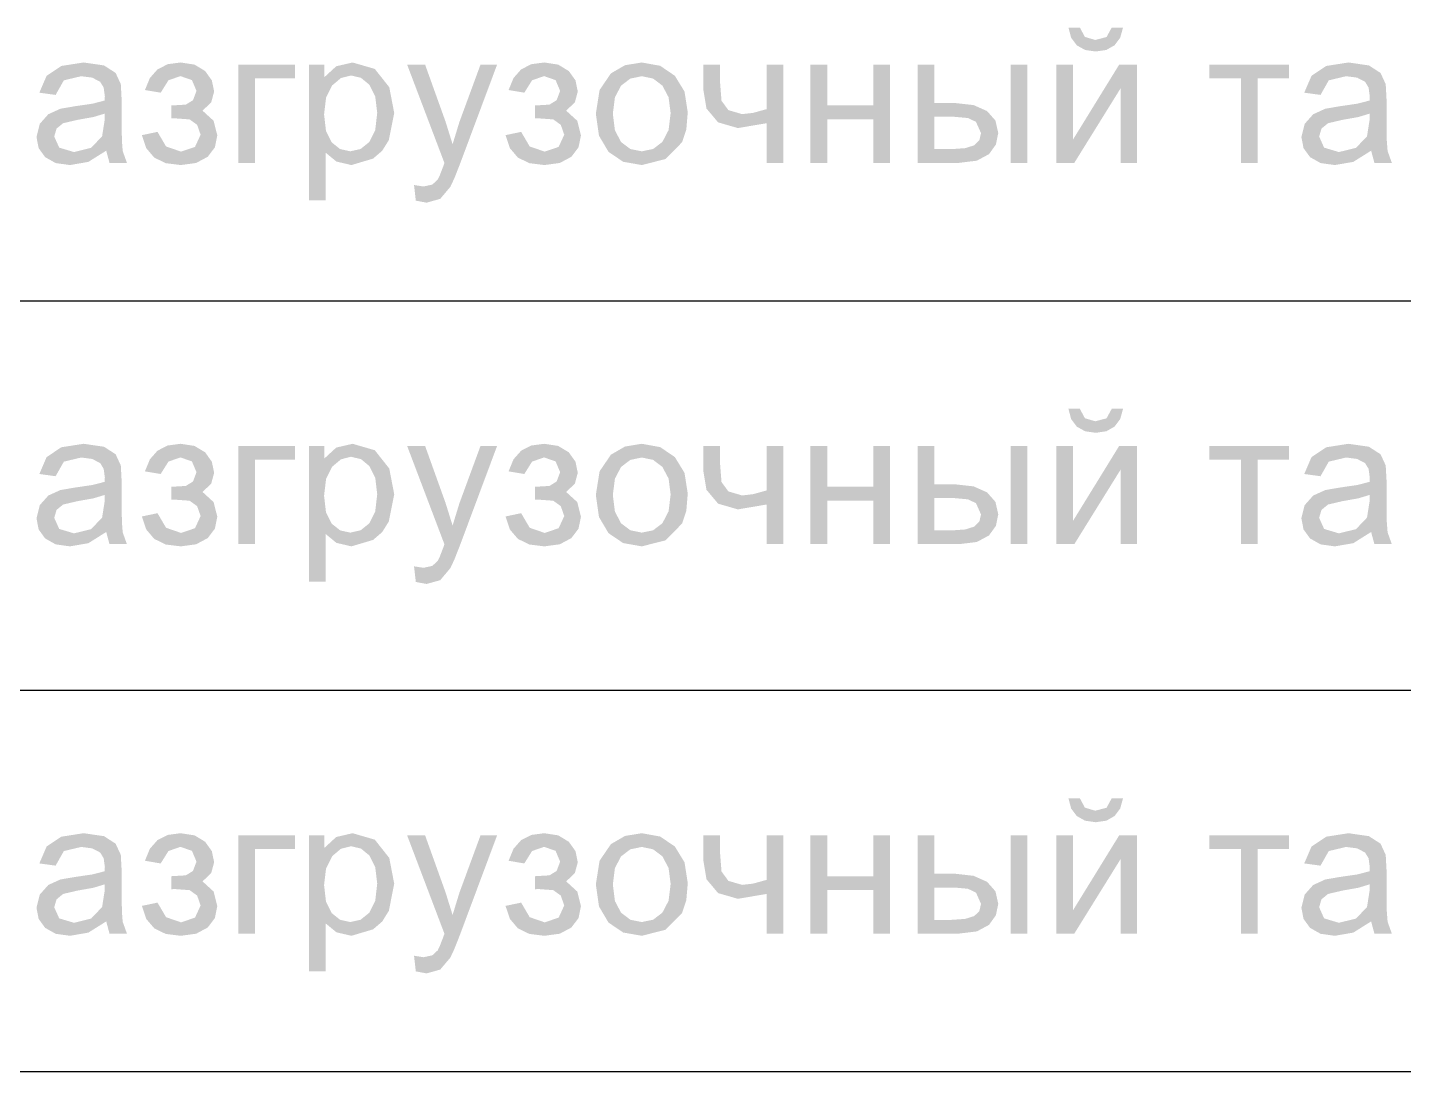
# Model space of a CAD drawing. Header units: millimetres. Extents: x 0 to 420, y 0 to 297.
# Drawn here: x 36.65 to 43.82, y 180.89 to 186.34 of the extents above; entities that cross this region are included whole.
import ezdxf

# ---------------------------------------------------------------- set-up
doc = ezdxf.new("R2010")
doc.units = ezdxf.units.MM
doc.layers.get('0').update_dxf_attribs({"linetype": 'CONTINUOUS'})

msp = doc.modelspace()

# ---------------------------------------------------------------- hatches: boundary and pattern name
at = {"true_color": 0x0000fb}
h = msp.add_hatch(color=0, dxfattribs=at)
h.paths.add_polyline_path([(42.012889, 186.143746), (42.099981, 186.143746), (42.099981, 185.753485), (42.340311, 186.143746), (42.434017, 186.143746), (42.434017, 185.631667), (42.347476, 185.631667), (42.347476, 186.019722), (42.106595, 185.631667), (42.012889, 185.631667)], flags=0)
h.paths.add_polyline_path([(42.301726, 186.337773), (42.360706, 186.337773), (42.345892, 186.284443), (42.316608, 186.245169), (42.273545, 186.22064), (42.218492, 186.212648), (42.16275, 186.220571), (42.119824, 186.244618), (42.090128, 186.283961), (42.075727, 186.337773), (42.135259, 186.337773), (42.161717, 186.288715), (42.215736, 186.27273), (42.274716, 186.288164)], flags=0)
h = msp.add_hatch(color=0, dxfattribs=at)
h.paths.add_polyline_path([(37.056344, 185.695056), (36.963189, 185.636628), (36.867278, 185.620091), (36.792588, 185.630426), (36.737742, 185.661432), (36.703773, 185.708286), (36.692542, 185.766714), (36.70963, 185.835065), (36.754279, 185.885226), (36.817117, 185.913889), (36.894287, 185.927118), (36.9851, 185.940347), (37.048627, 185.956884), (37.049179, 185.979484), (37.043046, 186.024614), (37.024925, 186.054449), (36.983171, 186.076291), (36.925706, 186.083663), (36.835307, 186.062166), (36.792312, 185.986098), (36.707425, 185.997674), (36.745459, 186.085868), (36.822078, 186.137131), (36.938384, 186.155321), (37.044769, 186.139887), (37.105403, 186.100751), (37.132412, 186.042322), (37.136822, 185.961845), (37.136822, 185.846089), (37.138131, 185.747353), (37.142334, 185.692852), (37.164383, 185.631667), (37.073432, 185.631667)], flags=0)
h.paths.add_polyline_path([(37.048627, 185.888533), (36.989579, 185.870618), (36.906965, 185.856011), (36.831449, 185.838372), (36.797273, 185.81026), (36.785147, 185.768919), (36.811054, 185.711042), (36.888224, 185.687891), (36.977521, 185.709939), (37.034847, 185.770022), (37.048627, 185.857114)], flags=0)
for points in [[(37.396625, 185.863177), (37.396625, 185.930977), (37.471591, 185.935386), (37.509073, 185.958537), (37.527264, 186.007044), (37.503561, 186.063268), (37.443479, 186.084214), (37.380985, 186.062441), (37.340402, 185.997674), (37.25827, 186.011454), (37.284195, 186.074396), (37.323865, 186.119354), (37.377178, 186.146329), (37.44403, 186.155321), (37.517135, 186.144159), (37.572463, 186.110673), (37.607465, 186.061546), (37.619316, 186.003737), (37.604089, 185.947237), (37.558683, 185.903967), (37.61656, 185.85105), (37.635853, 185.774983), (37.623175, 185.71242), (37.585692, 185.663086), (37.525334, 185.63084), (37.445132, 185.620091), (37.366774, 185.629815), (37.306915, 185.659021), (37.265453, 185.70776), (37.242285, 185.776085), (37.323865, 185.793173), (37.368514, 185.717105), (37.446786, 185.690095), (37.519546, 185.7149), (37.548761, 185.77829), (37.530571, 185.830104), (37.491435, 185.858216), (37.416469, 185.863728)], [(37.746007, 186.143746), (38.040907, 186.143746), (38.040907, 186.072088), (37.833099, 186.072088), (37.833099, 185.631667), (37.746007, 185.631667)], [(38.671407, 185.434332), (38.662037, 185.515911), (38.711646, 185.508194), (38.757397, 185.518116), (38.78606, 185.544575), (38.796878, 185.567588), (38.81307, 185.609618), (38.820787, 185.630564), (38.626208, 186.143746), (38.719914, 186.143746), (38.826299, 185.847192), (38.86323, 185.728681), (38.899059, 185.845538), (39.008751, 186.143746), (39.095292, 186.143746), (38.900713, 185.622847), (38.87267, 185.551672), (38.851655, 185.506541), (38.798738, 185.443702), (38.727631, 185.423859)], [(39.293599, 185.863177), (39.293599, 185.930977), (39.368564, 185.935386), (39.406047, 185.958537), (39.424237, 186.007044), (39.400535, 186.063268), (39.340452, 186.084214), (39.277958, 186.062441), (39.237375, 185.997674), (39.155244, 186.011454), (39.181168, 186.074396), (39.220838, 186.119354), (39.274151, 186.146329), (39.341003, 186.155321), (39.414108, 186.144159), (39.469436, 186.110673), (39.504439, 186.061546), (39.51629, 186.003737), (39.501062, 185.947237), (39.455656, 185.903967), (39.513534, 185.85105), (39.532826, 185.774983), (39.520148, 185.71242), (39.482666, 185.663086), (39.422308, 185.63084), (39.342106, 185.620091), (39.263747, 185.629815), (39.203888, 185.659021), (39.162427, 185.70776), (39.139258, 185.776085), (39.220838, 185.793173), (39.265487, 185.717105), (39.343759, 185.690095), (39.41652, 185.7149), (39.445734, 185.77829), (39.427544, 185.830104), (39.388408, 185.858216), (39.313442, 185.863728)], [(40.171777, 186.143746), (40.258869, 186.143746), (40.258869, 186.046732), (40.266035, 185.955781), (40.301864, 185.906723), (40.373522, 185.885777), (40.429746, 185.892116), (40.500853, 185.911684), (40.500853, 186.143746), (40.587945, 186.143746), (40.587945, 185.631667), (40.500853, 185.631667), (40.500853, 185.838372), (40.351473, 185.813016), (40.248396, 185.842782), (40.187762, 185.914991), (40.171777, 186.0098)], [(40.730282, 186.143746), (40.817374, 186.143746), (40.817374, 185.930977), (41.057704, 185.930977), (41.057704, 186.143746), (41.144796, 186.143746), (41.144796, 185.631667), (41.057704, 185.631667), (41.057704, 185.858767), (40.817374, 185.858767), (40.817374, 185.631667), (40.730282, 185.631667)], [(42.811042, 186.143746), (43.227209, 186.143746), (43.227209, 186.072088), (43.062396, 186.072088), (43.062396, 185.631667), (42.976406, 185.631667), (42.976406, 186.072088), (42.811042, 186.072088)], [(37.396625, 183.87351), (37.396625, 183.94131), (37.471591, 183.94572), (37.509073, 183.968871), (37.527264, 184.017378), (37.503561, 184.073602), (37.443479, 184.094548), (37.380985, 184.072775), (37.340402, 184.008007), (37.25827, 184.021787), (37.284195, 184.084729), (37.323865, 184.129688), (37.377178, 184.156663), (37.44403, 184.165655), (37.517135, 184.154492), (37.572463, 184.121006), (37.607465, 184.071879), (37.619316, 184.01407), (37.604089, 183.957571), (37.558683, 183.9143), (37.61656, 183.861384), (37.635853, 183.785316), (37.623175, 183.722753), (37.585692, 183.673419), (37.525334, 183.641173), (37.445132, 183.630424), (37.366774, 183.640148), (37.306915, 183.669354), (37.265453, 183.718094), (37.242285, 183.786418), (37.323865, 183.803506), (37.368514, 183.727438), (37.446786, 183.700429), (37.519546, 183.725234), (37.548761, 183.788623), (37.530571, 183.840437), (37.491435, 183.868549), (37.416469, 183.874062)], [(37.746007, 184.154079), (38.040907, 184.154079), (38.040907, 184.082421), (37.833099, 184.082421), (37.833099, 183.642), (37.746007, 183.642)], [(38.671407, 183.444665), (38.662037, 183.526245), (38.711646, 183.518528), (38.757397, 183.52845), (38.78606, 183.554908), (38.796878, 183.577921), (38.81307, 183.619951), (38.820787, 183.640898), (38.626208, 184.154079), (38.719914, 184.154079), (38.826299, 183.857525), (38.86323, 183.739014), (38.899059, 183.855872), (39.008751, 184.154079), (39.095292, 184.154079), (38.900713, 183.633181), (38.87267, 183.562005), (38.851655, 183.516874), (38.798738, 183.454036), (38.727631, 183.434192)], [(39.293599, 183.87351), (39.293599, 183.94131), (39.368564, 183.94572), (39.406047, 183.968871), (39.424237, 184.017378), (39.400535, 184.073602), (39.340452, 184.094548), (39.277958, 184.072775), (39.237375, 184.008007), (39.155244, 184.021787), (39.181168, 184.084729), (39.220838, 184.129688), (39.274151, 184.156663), (39.341003, 184.165655), (39.414108, 184.154492), (39.469436, 184.121006), (39.504439, 184.071879), (39.51629, 184.01407), (39.501062, 183.957571), (39.455656, 183.9143), (39.513534, 183.861384), (39.532826, 183.785316), (39.520148, 183.722753), (39.482666, 183.673419), (39.422308, 183.641173), (39.342106, 183.630424), (39.263747, 183.640148), (39.203888, 183.669354), (39.162427, 183.718094), (39.139258, 183.786418), (39.220838, 183.803506), (39.265487, 183.727438), (39.343759, 183.700429), (39.41652, 183.725234), (39.445734, 183.788623), (39.427544, 183.840437), (39.388408, 183.868549), (39.313442, 183.874062)], [(40.171777, 184.154079), (40.258869, 184.154079), (40.258869, 184.057065), (40.266035, 183.966115), (40.301864, 183.917056), (40.373522, 183.89611), (40.429746, 183.902449), (40.500853, 183.922017), (40.500853, 184.154079), (40.587945, 184.154079), (40.587945, 183.642), (40.500853, 183.642), (40.500853, 183.848706), (40.351473, 183.82335), (40.248396, 183.853115), (40.187762, 183.925325), (40.171777, 184.020134)], [(40.730282, 184.154079), (40.817374, 184.154079), (40.817374, 183.94131), (41.057704, 183.94131), (41.057704, 184.154079), (41.144796, 184.154079), (41.144796, 183.642), (41.057704, 183.642), (41.057704, 183.869101), (40.817374, 183.869101), (40.817374, 183.642), (40.730282, 183.642)], [(42.811042, 184.154079), (43.227209, 184.154079), (43.227209, 184.082421), (43.062396, 184.082421), (43.062396, 183.642), (42.976406, 183.642), (42.976406, 184.082421), (42.811042, 184.082421)], [(37.396625, 181.84151), (37.396625, 181.90931), (37.471591, 181.91372), (37.509073, 181.936871), (37.527264, 181.985378), (37.503561, 182.041602), (37.443479, 182.062548), (37.380985, 182.040775), (37.340402, 181.976007), (37.25827, 181.989787), (37.284195, 182.052729), (37.323865, 182.097688), (37.377178, 182.124663), (37.44403, 182.133655), (37.517135, 182.122492), (37.572463, 182.089006), (37.607465, 182.039879), (37.619316, 181.98207), (37.604089, 181.925571), (37.558683, 181.8823), (37.61656, 181.829384), (37.635853, 181.753316), (37.623175, 181.690753), (37.585692, 181.641419), (37.525334, 181.609173), (37.445132, 181.598424), (37.366774, 181.608148), (37.306915, 181.637354), (37.265453, 181.686094), (37.242285, 181.754418), (37.323865, 181.771506), (37.368514, 181.695438), (37.446786, 181.668429), (37.519546, 181.693234), (37.548761, 181.756623), (37.530571, 181.808437), (37.491435, 181.836549), (37.416469, 181.842062)], [(37.746007, 182.122079), (38.040907, 182.122079), (38.040907, 182.050421), (37.833099, 182.050421), (37.833099, 181.61), (37.746007, 181.61)], [(38.671407, 181.412665), (38.662037, 181.494245), (38.711646, 181.486528), (38.757397, 181.49645), (38.78606, 181.522908), (38.796878, 181.545921), (38.81307, 181.587951), (38.820787, 181.608898), (38.626208, 182.122079), (38.719914, 182.122079), (38.826299, 181.825525), (38.86323, 181.707014), (38.899059, 181.823872), (39.008751, 182.122079), (39.095292, 182.122079), (38.900713, 181.601181), (38.87267, 181.530005), (38.851655, 181.484874), (38.798738, 181.422036), (38.727631, 181.402192)], [(39.293599, 181.84151), (39.293599, 181.90931), (39.368564, 181.91372), (39.406047, 181.936871), (39.424237, 181.985378), (39.400535, 182.041602), (39.340452, 182.062548), (39.277958, 182.040775), (39.237375, 181.976007), (39.155244, 181.989787), (39.181168, 182.052729), (39.220838, 182.097688), (39.274151, 182.124663), (39.341003, 182.133655), (39.414108, 182.122492), (39.469436, 182.089006), (39.504439, 182.039879), (39.51629, 181.98207), (39.501062, 181.925571), (39.455656, 181.8823), (39.513534, 181.829384), (39.532826, 181.753316), (39.520148, 181.690753), (39.482666, 181.641419), (39.422308, 181.609173), (39.342106, 181.598424), (39.263747, 181.608148), (39.203888, 181.637354), (39.162427, 181.686094), (39.139258, 181.754418), (39.220838, 181.771506), (39.265487, 181.695438), (39.343759, 181.668429), (39.41652, 181.693234), (39.445734, 181.756623), (39.427544, 181.808437), (39.388408, 181.836549), (39.313442, 181.842062)], [(40.171777, 182.122079), (40.258869, 182.122079), (40.258869, 182.025065), (40.266035, 181.934115), (40.301864, 181.885056), (40.373522, 181.86411), (40.429746, 181.870449), (40.500853, 181.890017), (40.500853, 182.122079), (40.587945, 182.122079), (40.587945, 181.61), (40.500853, 181.61), (40.500853, 181.816706), (40.351473, 181.79135), (40.248396, 181.821115), (40.187762, 181.893325), (40.171777, 181.988134)], [(40.730282, 182.122079), (40.817374, 182.122079), (40.817374, 181.90931), (41.057704, 181.90931), (41.057704, 182.122079), (41.144796, 182.122079), (41.144796, 181.61), (41.057704, 181.61), (41.057704, 181.837101), (40.817374, 181.837101), (40.817374, 181.61), (40.730282, 181.61)], [(42.811042, 182.122079), (43.227209, 182.122079), (43.227209, 182.050421), (43.062396, 182.050421), (43.062396, 181.61), (42.976406, 181.61), (42.976406, 182.050421), (42.811042, 182.050421)]]:
    msp.add_hatch(color=0, dxfattribs=at).paths.add_polyline_path(points, flags=0)
h = msp.add_hatch(color=0, dxfattribs=at)
h.paths.add_polyline_path([(38.113947, 185.435434), (38.113947, 186.143746), (38.193322, 186.143746), (38.193322, 186.0776), (38.256161, 186.135477), (38.341599, 186.155321), (38.457355, 186.121697), (38.532871, 186.026337), (38.558778, 185.89184), (38.530666, 185.750178), (38.496008, 185.694505), (38.448535, 185.653715), (38.335536, 185.620091), (38.257263, 185.638281), (38.201039, 185.684583), (38.201039, 185.435434)], flags=0)
h.paths.add_polyline_path([(38.192771, 185.884674), (38.202693, 185.798616), (38.232459, 185.738602), (38.276625, 185.703394), (38.329473, 185.691749), (38.383216, 185.703807), (38.428691, 185.740256), (38.459697, 185.802681), (38.470032, 185.892391), (38.459835, 185.977623), (38.429794, 186.038464), (38.38549, 186.075188), (38.333331, 186.087522), (38.281172, 186.07443), (38.235215, 186.035707), (38.203244, 185.971973)], flags=0)
h = msp.add_hatch(color=0, dxfattribs=at)
h.paths.add_polyline_path([(39.610459, 185.887982), (39.630027, 186.011661), (39.689283, 186.098546), (39.762525, 186.14099), (39.850237, 186.155321), (39.946218, 186.137958), (40.022768, 186.085868), (40.073135, 186.00353), (40.090016, 185.895148), (40.082575, 185.806402), (40.060251, 185.739154), (39.974261, 185.65151), (39.850237, 185.620091), (39.753086, 185.637179), (39.676605, 185.688993), (39.626995, 185.772984)], flags=0)
h.paths.add_polyline_path([(39.699204, 185.887982), (39.709953, 185.80151), (39.742199, 185.740256), (39.790637, 185.703807), (39.850237, 185.691749), (39.909355, 185.703876), (39.957724, 185.740807), (39.989971, 185.80275), (40.000719, 185.890738), (39.989971, 185.973834), (39.957724, 186.034605), (39.909355, 186.07133), (39.850237, 186.083663), (39.790637, 186.07133), (39.742199, 186.034605), (39.709953, 185.973489)], flags=0)
h = msp.add_hatch(color=0, dxfattribs=at)
h.paths.add_polyline_path([(41.774837, 186.143746), (41.861378, 186.143746), (41.861378, 185.631667), (41.774837, 185.631667)], flags=0)
h.paths.add_polyline_path([(41.289216, 186.143746), (41.375757, 186.143746), (41.375757, 185.943655), (41.486, 185.943655), (41.581085, 185.933044), (41.651365, 185.901762), (41.695048, 185.852291), (41.709793, 185.787109), (41.697529, 185.727234), (41.661286, 185.676866), (41.598034, 185.642898), (41.505844, 185.631667), (41.289216, 185.631667)], flags=0)
h.paths.add_polyline_path([(41.375757, 185.703325), (41.467259, 185.703325), (41.537539, 185.708286), (41.584668, 185.723168), (41.610988, 185.749076), (41.619945, 185.786558), (41.593487, 185.845538), (41.551663, 185.865382), (41.478834, 185.871997), (41.375757, 185.871997)], flags=0)
h = msp.add_hatch(color=0, dxfattribs=at)
h.paths.add_polyline_path([(43.654864, 185.695056), (43.561708, 185.636628), (43.465797, 185.620091), (43.391107, 185.630426), (43.336261, 185.661432), (43.302292, 185.708286), (43.291061, 185.766714), (43.308149, 185.835065), (43.352798, 185.885226), (43.415636, 185.913889), (43.492806, 185.927118), (43.583619, 185.940347), (43.647146, 185.956884), (43.647698, 185.979484), (43.641565, 186.024614), (43.623444, 186.054449), (43.58169, 186.076291), (43.524225, 186.083663), (43.433826, 186.062166), (43.390831, 185.986098), (43.305944, 185.997674), (43.343978, 186.085868), (43.420597, 186.137131), (43.536903, 186.155321), (43.643288, 186.139887), (43.703922, 186.100751), (43.730931, 186.042322), (43.735341, 185.961845), (43.735341, 185.846089), (43.73665, 185.747353), (43.740853, 185.692852), (43.762902, 185.631667), (43.671951, 185.631667)], flags=0)
h.paths.add_polyline_path([(43.647146, 185.888533), (43.588098, 185.870618), (43.505484, 185.856011), (43.429968, 185.838372), (43.395792, 185.81026), (43.383666, 185.768919), (43.409573, 185.711042), (43.486743, 185.687891), (43.57604, 185.709939), (43.633366, 185.770022), (43.647146, 185.857114)], flags=0)
h = msp.add_hatch(color=0, dxfattribs=at)
h.paths.add_polyline_path([(42.012889, 184.154079), (42.099981, 184.154079), (42.099981, 183.763819), (42.340311, 184.154079), (42.434017, 184.154079), (42.434017, 183.642), (42.347476, 183.642), (42.347476, 184.030056), (42.106595, 183.642), (42.012889, 183.642)], flags=0)
h.paths.add_polyline_path([(42.301726, 184.348107), (42.360706, 184.348107), (42.345892, 184.294777), (42.316608, 184.255503), (42.273545, 184.230974), (42.218492, 184.222981), (42.16275, 184.230905), (42.119824, 184.254951), (42.090128, 184.294294), (42.075727, 184.348107), (42.135259, 184.348107), (42.161717, 184.299049), (42.215736, 184.283063), (42.274716, 184.298497)], flags=0)
h = msp.add_hatch(color=0, dxfattribs=at)
h.paths.add_polyline_path([(37.056344, 183.70539), (36.963189, 183.646961), (36.867278, 183.630424), (36.792588, 183.64076), (36.737742, 183.671766), (36.703773, 183.718619), (36.692542, 183.777048), (36.70963, 183.845398), (36.754279, 183.895559), (36.817117, 183.924222), (36.894287, 183.937451), (36.9851, 183.950681), (37.048627, 183.967217), (37.049179, 183.989817), (37.043046, 184.034948), (37.024925, 184.064782), (36.983171, 184.086624), (36.925706, 184.093997), (36.835307, 184.072499), (36.792312, 183.996431), (36.707425, 184.008007), (36.745459, 184.096201), (36.822078, 184.147464), (36.938384, 184.165655), (37.044769, 184.15022), (37.105403, 184.111084), (37.132412, 184.052655), (37.136822, 183.972178), (37.136822, 183.856423), (37.138131, 183.757686), (37.142334, 183.703185), (37.164383, 183.642), (37.073432, 183.642)], flags=0)
h.paths.add_polyline_path([(37.048627, 183.898866), (36.989579, 183.880952), (36.906965, 183.866345), (36.831449, 183.848706), (36.797273, 183.820594), (36.785147, 183.779253), (36.811054, 183.721375), (36.888224, 183.698224), (36.977521, 183.720273), (37.034847, 183.780355), (37.048627, 183.867447)], flags=0)
h = msp.add_hatch(color=0, dxfattribs=at)
h.paths.add_polyline_path([(38.113947, 183.445767), (38.113947, 184.154079), (38.193322, 184.154079), (38.193322, 184.087933), (38.256161, 184.145811), (38.341599, 184.165655), (38.457355, 184.13203), (38.532871, 184.03667), (38.558778, 183.902174), (38.530666, 183.760511), (38.496008, 183.704839), (38.448535, 183.664049), (38.335536, 183.630424), (38.257263, 183.648615), (38.201039, 183.694917), (38.201039, 183.445767)], flags=0)
h.paths.add_polyline_path([(38.192771, 183.895008), (38.202693, 183.808949), (38.232459, 183.748936), (38.276625, 183.713727), (38.329473, 183.702082), (38.383216, 183.71414), (38.428691, 183.750589), (38.459697, 183.813015), (38.470032, 183.902725), (38.459835, 183.987956), (38.429794, 184.048797), (38.38549, 184.085522), (38.333331, 184.097855), (38.281172, 184.084764), (38.235215, 184.046041), (38.203244, 183.982307)], flags=0)
h = msp.add_hatch(color=0, dxfattribs=at)
h.paths.add_polyline_path([(39.610459, 183.898315), (39.630027, 184.021994), (39.689283, 184.108879), (39.762525, 184.151323), (39.850237, 184.165655), (39.946218, 184.148291), (40.022768, 184.096201), (40.073135, 184.013864), (40.090016, 183.905481), (40.082575, 183.816735), (40.060251, 183.749487), (39.974261, 183.661844), (39.850237, 183.630424), (39.753086, 183.647512), (39.676605, 183.699326), (39.626995, 183.783318)], flags=0)
h.paths.add_polyline_path([(39.699204, 183.898315), (39.709953, 183.811843), (39.742199, 183.750589), (39.790637, 183.71414), (39.850237, 183.702082), (39.909355, 183.714209), (39.957724, 183.751141), (39.989971, 183.813083), (40.000719, 183.901071), (39.989971, 183.984167), (39.957724, 184.044938), (39.909355, 184.081663), (39.850237, 184.093997), (39.790637, 184.081663), (39.742199, 184.044938), (39.709953, 183.983822)], flags=0)
h = msp.add_hatch(color=0, dxfattribs=at)
h.paths.add_polyline_path([(41.774837, 184.154079), (41.861378, 184.154079), (41.861378, 183.642), (41.774837, 183.642)], flags=0)
h.paths.add_polyline_path([(41.289216, 184.154079), (41.375757, 184.154079), (41.375757, 183.953988), (41.486, 183.953988), (41.581085, 183.943377), (41.651365, 183.912095), (41.695048, 183.862624), (41.709793, 183.797443), (41.697529, 183.737567), (41.661286, 183.6872), (41.598034, 183.653231), (41.505844, 183.642), (41.289216, 183.642)], flags=0)
h.paths.add_polyline_path([(41.375757, 183.713658), (41.467259, 183.713658), (41.537539, 183.718619), (41.584668, 183.733502), (41.610988, 183.759409), (41.619945, 183.796891), (41.593487, 183.855872), (41.551663, 183.875715), (41.478834, 183.88233), (41.375757, 183.88233)], flags=0)
h = msp.add_hatch(color=0, dxfattribs=at)
h.paths.add_polyline_path([(43.654864, 183.70539), (43.561708, 183.646961), (43.465797, 183.630424), (43.391107, 183.64076), (43.336261, 183.671766), (43.302292, 183.718619), (43.291061, 183.777048), (43.308149, 183.845398), (43.352798, 183.895559), (43.415636, 183.924222), (43.492806, 183.937451), (43.583619, 183.950681), (43.647146, 183.967217), (43.647698, 183.989817), (43.641565, 184.034948), (43.623444, 184.064782), (43.58169, 184.086624), (43.524225, 184.093997), (43.433826, 184.072499), (43.390831, 183.996431), (43.305944, 184.008007), (43.343978, 184.096201), (43.420597, 184.147464), (43.536903, 184.165655), (43.643288, 184.15022), (43.703922, 184.111084), (43.730931, 184.052655), (43.735341, 183.972178), (43.735341, 183.856423), (43.73665, 183.757686), (43.740853, 183.703185), (43.762902, 183.642), (43.671951, 183.642)], flags=0)
h.paths.add_polyline_path([(43.647146, 183.898866), (43.588098, 183.880952), (43.505484, 183.866345), (43.429968, 183.848706), (43.395792, 183.820594), (43.383666, 183.779253), (43.409573, 183.721375), (43.486743, 183.698224), (43.57604, 183.720273), (43.633366, 183.780355), (43.647146, 183.867447)], flags=0)
h = msp.add_hatch(color=0, dxfattribs=at)
h.paths.add_polyline_path([(42.012889, 182.122079), (42.099981, 182.122079), (42.099981, 181.731819), (42.340311, 182.122079), (42.434017, 182.122079), (42.434017, 181.61), (42.347476, 181.61), (42.347476, 181.998056), (42.106595, 181.61), (42.012889, 181.61)], flags=0)
h.paths.add_polyline_path([(42.301726, 182.316107), (42.360706, 182.316107), (42.345892, 182.262777), (42.316608, 182.223503), (42.273545, 182.198974), (42.218492, 182.190981), (42.16275, 182.198905), (42.119824, 182.222951), (42.090128, 182.262294), (42.075727, 182.316107), (42.135259, 182.316107), (42.161717, 182.267049), (42.215736, 182.251063), (42.274716, 182.266497)], flags=0)
h = msp.add_hatch(color=0, dxfattribs=at)
h.paths.add_polyline_path([(37.056344, 181.67339), (36.963189, 181.614961), (36.867278, 181.598424), (36.792588, 181.60876), (36.737742, 181.639766), (36.703773, 181.686619), (36.692542, 181.745048), (36.70963, 181.813398), (36.754279, 181.863559), (36.817117, 181.892222), (36.894287, 181.905451), (36.9851, 181.918681), (37.048627, 181.935217), (37.049179, 181.957817), (37.043046, 182.002948), (37.024925, 182.032782), (36.983171, 182.054624), (36.925706, 182.061997), (36.835307, 182.040499), (36.792312, 181.964431), (36.707425, 181.976007), (36.745459, 182.064201), (36.822078, 182.115464), (36.938384, 182.133655), (37.044769, 182.11822), (37.105403, 182.079084), (37.132412, 182.020655), (37.136822, 181.940178), (37.136822, 181.824423), (37.138131, 181.725686), (37.142334, 181.671185), (37.164383, 181.61), (37.073432, 181.61)], flags=0)
h.paths.add_polyline_path([(37.048627, 181.866866), (36.989579, 181.848952), (36.906965, 181.834345), (36.831449, 181.816706), (36.797273, 181.788594), (36.785147, 181.747253), (36.811054, 181.689375), (36.888224, 181.666224), (36.977521, 181.688273), (37.034847, 181.748355), (37.048627, 181.835447)], flags=0)
h = msp.add_hatch(color=0, dxfattribs=at)
h.paths.add_polyline_path([(38.113947, 181.413767), (38.113947, 182.122079), (38.193322, 182.122079), (38.193322, 182.055933), (38.256161, 182.113811), (38.341599, 182.133655), (38.457355, 182.10003), (38.532871, 182.00467), (38.558778, 181.870174), (38.530666, 181.728511), (38.496008, 181.672839), (38.448535, 181.632049), (38.335536, 181.598424), (38.257263, 181.616615), (38.201039, 181.662917), (38.201039, 181.413767)], flags=0)
h.paths.add_polyline_path([(38.192771, 181.863008), (38.202693, 181.776949), (38.232459, 181.716936), (38.276625, 181.681727), (38.329473, 181.670082), (38.383216, 181.68214), (38.428691, 181.718589), (38.459697, 181.781015), (38.470032, 181.870725), (38.459835, 181.955956), (38.429794, 182.016797), (38.38549, 182.053522), (38.333331, 182.065855), (38.281172, 182.052764), (38.235215, 182.014041), (38.203244, 181.950307)], flags=0)
h = msp.add_hatch(color=0, dxfattribs=at)
h.paths.add_polyline_path([(39.610459, 181.866315), (39.630027, 181.989994), (39.689283, 182.076879), (39.762525, 182.119323), (39.850237, 182.133655), (39.946218, 182.116291), (40.022768, 182.064201), (40.073135, 181.981864), (40.090016, 181.873481), (40.082575, 181.784735), (40.060251, 181.717487), (39.974261, 181.629844), (39.850237, 181.598424), (39.753086, 181.615512), (39.676605, 181.667326), (39.626995, 181.751318)], flags=0)
h.paths.add_polyline_path([(39.699204, 181.866315), (39.709953, 181.779843), (39.742199, 181.718589), (39.790637, 181.68214), (39.850237, 181.670082), (39.909355, 181.682209), (39.957724, 181.719141), (39.989971, 181.781083), (40.000719, 181.869071), (39.989971, 181.952167), (39.957724, 182.012938), (39.909355, 182.049663), (39.850237, 182.061997), (39.790637, 182.049663), (39.742199, 182.012938), (39.709953, 181.951822)], flags=0)
h = msp.add_hatch(color=0, dxfattribs=at)
h.paths.add_polyline_path([(41.774837, 182.122079), (41.861378, 182.122079), (41.861378, 181.61), (41.774837, 181.61)], flags=0)
h.paths.add_polyline_path([(41.289216, 182.122079), (41.375757, 182.122079), (41.375757, 181.921988), (41.486, 181.921988), (41.581085, 181.911377), (41.651365, 181.880095), (41.695048, 181.830624), (41.709793, 181.765443), (41.697529, 181.705567), (41.661286, 181.6552), (41.598034, 181.621231), (41.505844, 181.61), (41.289216, 181.61)], flags=0)
h.paths.add_polyline_path([(41.375757, 181.681658), (41.467259, 181.681658), (41.537539, 181.686619), (41.584668, 181.701502), (41.610988, 181.727409), (41.619945, 181.764891), (41.593487, 181.823872), (41.551663, 181.843715), (41.478834, 181.85033), (41.375757, 181.85033)], flags=0)
h = msp.add_hatch(color=0, dxfattribs=at)
h.paths.add_polyline_path([(43.654864, 181.67339), (43.561708, 181.614961), (43.465797, 181.598424), (43.391107, 181.60876), (43.336261, 181.639766), (43.302292, 181.686619), (43.291061, 181.745048), (43.308149, 181.813398), (43.352798, 181.863559), (43.415636, 181.892222), (43.492806, 181.905451), (43.583619, 181.918681), (43.647146, 181.935217), (43.647698, 181.957817), (43.641565, 182.002948), (43.623444, 182.032782), (43.58169, 182.054624), (43.524225, 182.061997), (43.433826, 182.040499), (43.390831, 181.964431), (43.305944, 181.976007), (43.343978, 182.064201), (43.420597, 182.115464), (43.536903, 182.133655), (43.643288, 182.11822), (43.703922, 182.079084), (43.730931, 182.020655), (43.735341, 181.940178), (43.735341, 181.824423), (43.73665, 181.725686), (43.740853, 181.671185), (43.762902, 181.61), (43.671951, 181.61)], flags=0)
h.paths.add_polyline_path([(43.647146, 181.866866), (43.588098, 181.848952), (43.505484, 181.834345), (43.429968, 181.816706), (43.395792, 181.788594), (43.383666, 181.747253), (43.409573, 181.689375), (43.486743, 181.666224), (43.57604, 181.688273), (43.633366, 181.748355), (43.647146, 181.835447)], flags=0)

# ---------------------------------------------------------------- linework, layer by layer
at = {"color": 0, "true_color": 0x000007}
for points in [[(28.913667, 184.912), (77.681667, 184.912)], [(28.913667, 182.88), (77.681667, 182.88)], [(28.913667, 180.890333), (77.681667, 180.890333)]]:
    msp.add_lwpolyline(points, dxfattribs=at)

doc.saveas('drawing.dxf')
